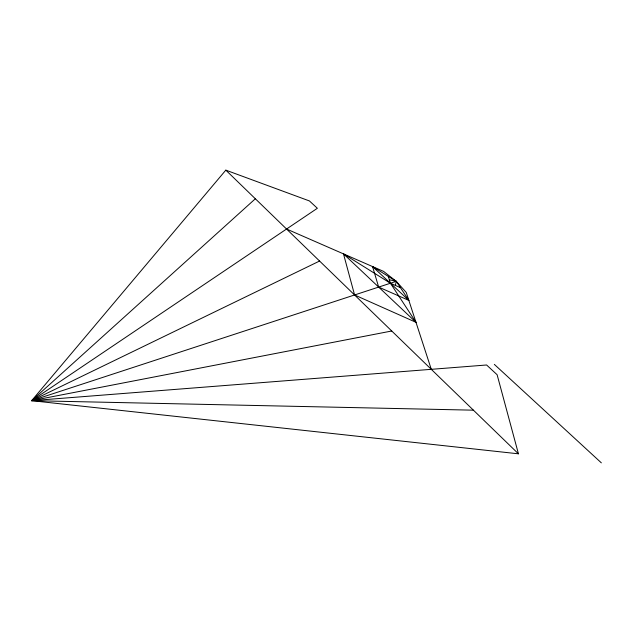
<?xml version="1.0" encoding="UTF-8"?>
<svg xmlns="http://www.w3.org/2000/svg" width="633" height="633" viewBox="0 0 633 633"><rect width="100%" height="100%" fill="white"/><g stroke="black" fill="none" stroke-linecap="round" stroke-linejoin="round"><path stroke-width="0.95" d="M395.411 285.42L396.25 281.329L383.558 271.375L286.559 229.027M473.429 410.176L31.65 400.673L225.815 170.142L309.45 200.954L317.362 208.281L31.65 400.673L518.435 453.814L497.119 374.736L486.595 364.988L31.65 400.673L255.352 198.77M391.748 330.996L31.65 400.673L319.578 261.041M31.65 400.673L396.25 281.329L406.251 292.43L431.287 369.324M389.43 279.77L396.25 281.329L408.847 300.398L378.661 287.089L372.552 266.572L396.25 281.329M400.396 287.611L390.434 283.236L343.482 253.88L354.583 294.97L415.984 322.316L390.434 283.236L388.29 276.376M494.333 364.379L601.35 462.858M372.552 266.572L408.847 300.398M343.482 253.88L415.984 322.316M225.815 170.142L518.435 453.814"/></g></svg>
